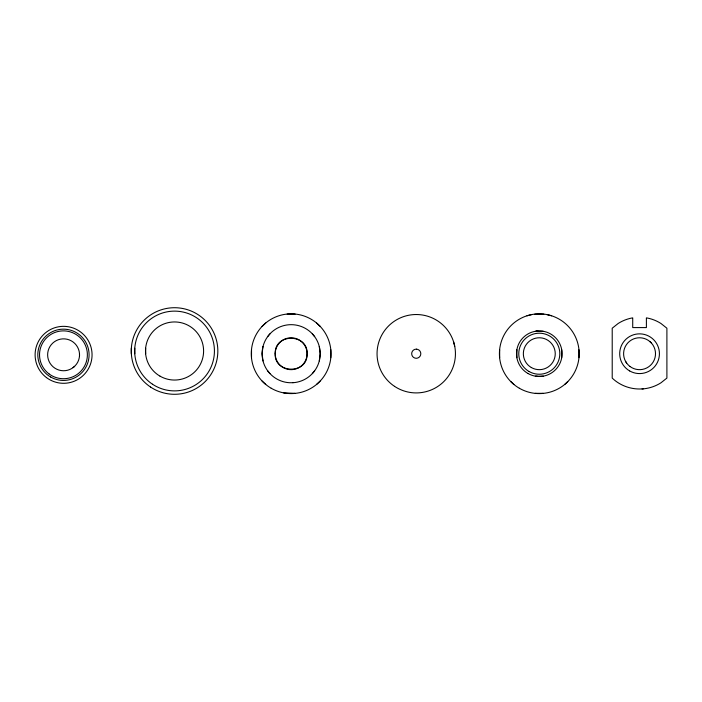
<?xml version="1.0" encoding="UTF-8"?>
<svg xmlns="http://www.w3.org/2000/svg" width="702" height="702" viewBox="0 0 702 702"><rect width="100%" height="100%" fill="white"/><g stroke="black" fill="none" stroke-linecap="round" stroke-linejoin="round"><path stroke-width="1.05" d="M145.665 348.245L145.665 353.755M251.527 349.605L251.518 357.704M330.774 357.704L330.765 349.605M499.666 349.736L499.666 357.695M578.922 357.695L578.922 349.736M134.784 353.755L134.784 348.245M263.004 346.49L262.092 353.72L263.004 360.942M319.287 360.942L320.2 353.72L319.287 346.49M516.9 349.736L516.9 357.695M561.688 357.695L561.688 349.736M267.637 336.644L269.963 333.827M312.32 373.604L314.645 370.796M262.074 326.421L265.725 322.99M316.567 384.442L320.217 381.019M564.715 384.442L567.778 381.563M73.069 367.629L74.605 366.339M526.974 315.795L531.826 314.549M543.278 331.3L535.319 331.3M536.144 331.195L537.846 330.975M543.278 376.14L536.144 376.246M287.162 314.11L295.121 314.11M534.74 314.18L543.848 314.18M295.121 393.331L283.669 392.892M543.278 393.331L535.319 393.331M642.058 388.961A39.874 39.874 0 0 0 660.924 382.827L666.9 378.08L666.9 328.22L660.924 323.464A39.874 39.874 0 0 0 647.025 317.962L646.393 317.883L646.393 327.588L632.721 327.588L632.721 317.883L632.081 317.962A39.874 39.874 0 0 0 618.19 323.464L612.214 328.22L612.214 378.08C620.392 386.012 632.221 390.014 643.532 388.776M535.319 376.14L537.846 376.456M546.77 314.549L551.614 315.795M649.727 341.426L651.184 342.795M510.81 381.563L513.873 384.442M316.567 322.99L320.217 326.421M262.074 381.019L265.725 384.442M312.32 333.827L314.645 336.644M267.637 370.796L269.963 373.604M625.579 361.407L626.649 363.092M453.518 341.611L454.747 346.376M79.493 353.668L79.51 355.668A15.953 15.953 0 0 1 54.87 368.164A15.953 15.953 0 0 1 56.371 340.575A15.953 15.953 0 0 1 79.51 355.668M131.335 348.28L131.335 353.72M275.219 353.29C273.657 373.806 307.52 374.736 307.072 354.15C308.626 333.634 274.772 332.704 275.219 353.29M416.532 349.166L415.961 349.166A4.554 4.554 0 0 0 411.688 353.72A4.554 4.554 0 0 0 415.961 358.266L416.532 358.266A4.554 4.554 0 0 0 420.805 353.72A4.554 4.554 0 0 0 416.532 349.166M292.971 382.713L289.321 382.713A29.054 29.054 0 0 1 266.295 338.671A29.054 29.054 0 0 1 315.997 338.671A29.054 29.054 0 0 1 292.971 382.713M271.209 388.25A39.874 39.874 0 0 0 331.019 353.72A39.874 39.874 0 0 0 271.209 319.182A39.874 39.874 0 0 0 271.209 388.25M281.502 366.426A15.953 15.953 0 0 0 306.967 355.721A15.953 15.953 0 0 0 284.968 339.013A15.953 15.953 0 0 0 281.502 366.426M48.982 373.859A23.929 23.929 0 0 0 87.188 357.801A23.929 23.929 0 0 0 54.177 332.748A23.929 23.929 0 0 0 48.982 373.859M50.632 377A25.632 25.632 0 0 0 89.084 354.8A25.632 25.632 0 0 0 50.632 332.599A25.632 25.632 0 0 0 50.632 377M46.481 377.597A28.484 28.484 0 0 0 91.857 358.248A28.484 28.484 0 0 0 52.413 328.624A28.484 28.484 0 0 0 46.481 377.597M531.317 367.532A15.953 15.953 0 0 0 555.247 353.72A15.953 15.953 0 0 0 531.317 339.908A15.953 15.953 0 0 0 531.317 367.532M529.036 371.49A20.516 20.516 0 0 0 559.81 353.72A20.516 20.516 0 0 0 529.036 335.951A20.516 20.516 0 0 0 529.036 371.49M519.357 388.25A39.874 39.874 0 0 0 579.168 353.72A39.874 39.874 0 0 0 519.357 319.182A39.874 39.874 0 0 0 519.357 388.25M527.904 373.455A22.789 22.789 0 0 0 562.083 353.72A22.789 22.789 0 0 0 527.904 333.985A22.789 22.789 0 0 0 527.904 373.455M629.624 370.919A19.867 19.867 0 0 0 659.424 353.72A19.867 19.867 0 0 0 629.624 336.512A19.867 19.867 0 0 0 629.624 370.919M629.913 366.426A15.953 15.953 0 0 0 655.378 355.721A15.953 15.953 0 0 0 633.371 339.013A15.953 15.953 0 0 0 629.913 366.426M150.588 387.065A43.296 43.296 0 0 0 217.752 353.72A43.296 43.296 0 0 0 155.3 312.223A43.296 43.296 0 0 0 150.588 387.065M160.021 376.158A29.054 29.054 0 0 0 203.598 351A29.054 29.054 0 0 0 160.021 325.842A29.054 29.054 0 0 0 160.021 376.158M152.474 384.213A39.874 39.874 0 0 0 214.347 353.501A39.874 39.874 0 0 0 156.818 315.286A39.874 39.874 0 0 0 152.474 384.213M394.559 386.363A39.189 39.189 0 0 0 455.361 356.177A39.189 39.189 0 0 0 398.824 318.611A39.189 39.189 0 0 0 394.559 386.363"/></g></svg>
